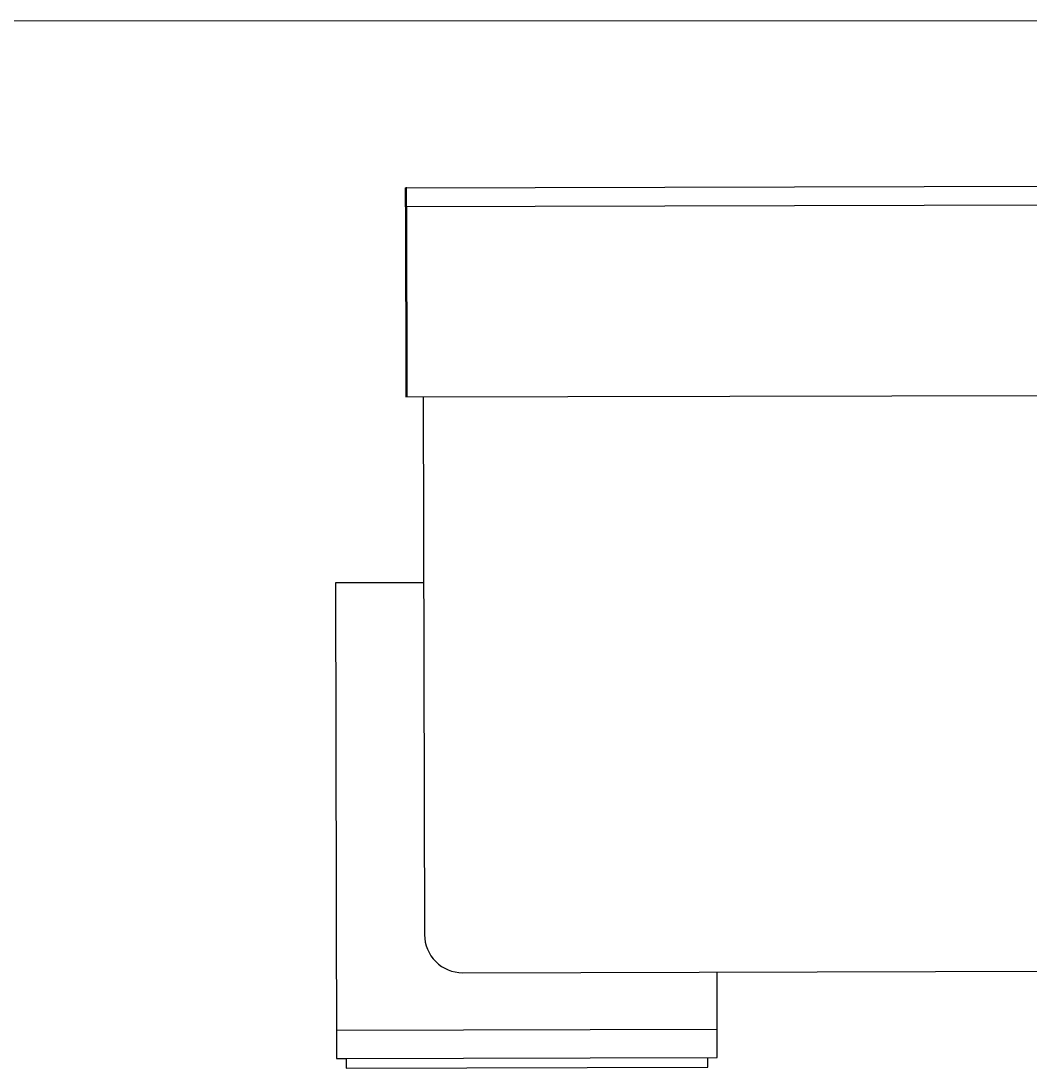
# Model space of a CAD drawing. Header units: inches. Extents: x 164.3 to 247.9, y 15.6 to 56.7.
# Drawn here: x 242.547 to 243.379, y 29.083 to 29.947 of the extents above; entities that cross this region are included whole.
import ezdxf

# ---------------------------------------------------------------- set-up
doc = ezdxf.new("R2010")
doc.units = ezdxf.units.IN
doc.header["$MEASUREMENT"] = 0
doc.layers.get('0').update_dxf_attribs({"lineweight": 0})
doc.layers.add('WALL 1 100', color=250, linetype='Continuous', lineweight=9)

msp = doc.modelspace()

# ---------------------------------------------------------------- linework, layer by layer
at = {"color": 7, "linetype": 'ByBlock', "lineweight": -2}
for p, q in [((242.86387, 29.80901), (243.64859, 29.81091)), ((242.86391, 29.79332), (242.86387, 29.80901)), ((242.86437, 29.79334), (242.86433, 29.80903)), ((242.86462, 29.79361), (242.86459, 29.80931)), ((243.64863, 29.79522), (242.86391, 29.79332)), ((242.86391, 29.79332), (242.86429, 29.63637)), ((242.86437, 29.79334), (242.86475, 29.63639)), ((242.86462, 29.79361), (242.865, 29.63667)), ((242.86429, 29.63637), (243.64901, 29.63827)), ((242.87848, 29.63641), (242.87956, 29.19277)), ((242.87885, 29.48318), (242.80609, 29.48301)), ((242.80609, 29.48301), (242.80704, 29.09065)), ((242.91102, 29.16146), (244.1038, 29.16435)), ((243.12093, 29.09141), (243.12076, 29.16197)), ((242.80698, 29.11419), (243.12087, 29.11495)), ((242.80704, 29.09065), (243.12093, 29.09141)), ((242.80704, 29.09065), (242.81489, 29.09067)), ((242.81489, 29.09067), (242.81491, 29.08282)), ((243.1131, 29.08354), (243.11308, 29.09139)), ((242.81491, 29.08282), (243.1131, 29.08354))]:
    msp.add_line(p, q, dxfattribs=at)
msp.add_arc((242.91095, 29.19285), 0.03139, 180.13875, 270.13875, dxfattribs=at)
at = {"layer": 'WALL 1 100', "color": 0}
msp.add_line((247.77369, 29.94655), (234.16293, 29.94655), dxfattribs=at)

doc.saveas('drawing.dxf')
